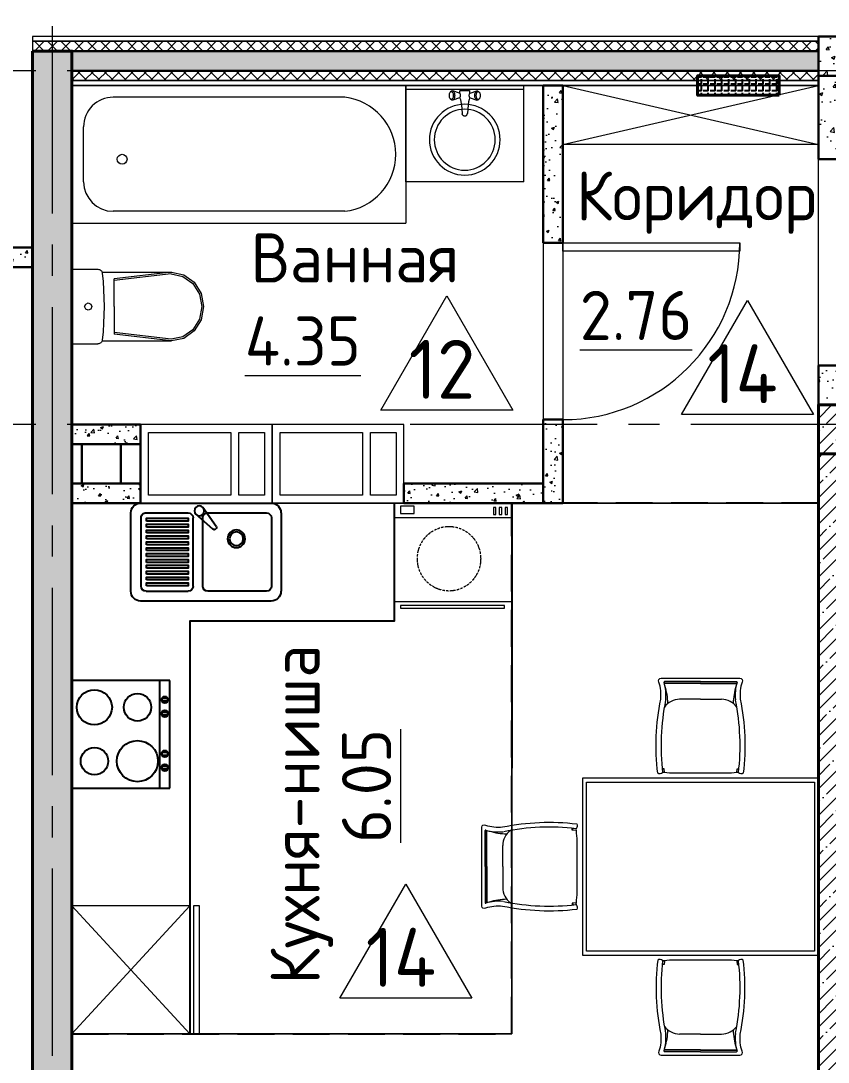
# Model space of a CAD drawing. Header units: millimetres. Extents: x -6427 to 93283, y -13 to 42012.
# Drawn here: x 17170 to 21280, y 24594 to 29893 of the extents above; entities that cross this region are included whole.
import ezdxf
from ezdxf.enums import TextEntityAlignment as Align

# ---------------------------------------------------------------- set-up
doc = ezdxf.new("R2010")
doc.units = ezdxf.units.MM
for name, pattern in [('( Hidden )', [0.375, 0.25, -0.125]), ('ACAD_ISO10W100', [18.5, 12, -3, 0.5, -3]), ('CENTER2', [28.575, 19.05, -3.175, 3.175, -3.175])]:
    doc.linetypes.add(name, pattern=pattern)
doc.layers.get('Defpoints').update_dxf_attribs({"color": 6, "lineweight": 60})
for name, color, linetype, lineweight in [('АР_Вентблок', 94, 'Continuous', 20), ('АР_Газаблок 100мм', 24, 'Continuous', 30), ('АР_Газоблок 200мм', 84, 'Continuous', 30), ('АР_ГКЛ', 5, 'Continuous', 20), ('АР_Дверь', 44, 'Continuous', 15), ('АР_Марка пола', 1, 'Continuous', 9), ('АР_Мебель', 253, 'Continuous', 0), ('АР_Монолит', 1, 'Continuous', 40), ('АР_Ось', 1, 'CENTER2', 5), ('АР_Отверстия', 1, 'Continuous', 30), ('АР_Помещение текст', 7, 'Continuous', 20), ('АР_Сантехника', 5, 'Continuous', 0), ('АР_Утеплитель', 30, 'Continuous', 9)]:
    doc.layers.add(name, color=color, linetype=linetype, lineweight=lineweight)
doc.layers.add('АР_Кухня', color=144, linetype='Continuous')
doc.layers.add('ЭЛ_Щитки', color=4, linetype='Continuous')
doc.layers.add('АР_Площади', color=2, linetype='Continuous', lineweight=15, plot=False)
doc.styles.add('GOST', font='')
doc.styles.add('GOST Common_I', font='', dxfattribs={"height": 250})
doc.styles.get("Standard").update_dxf_attribs({"font": 'arial.ttf'})
doc.styles.get('GOST').set_extended_font_data('GOST 2.304 type A')
doc.styles.get('GOST Common_I').set_extended_font_data('GOST Common')
pattern_1 = [(50, (-99827.42, -105714.69), (145.747735, -12.75127), [15.24, -167.64]), (355, (-99827.42, -105714.7), (-28.19474, 152.84548), [12.192, -134.11247]), (100.451445, (-99815.27, -105715.76), (117.553, 140.0942), [12.95201, -142.4722]), (46.1842, (-99827.42, -105674.05), (216.86323, -33.63386), [22.86, -251.46]), (96.63556, (-99809.34, -105676.86), (189.9233, 197.9409), [19.42802, -213.7085]), (351.18415, (-99827.42, -105674.05), (189.9233, 197.9409), [18.28797, -201.16779]), (21, (-99807.1, -105684.21), (121.29151, -81.81216), [15.24, -167.64]), (326, (-99807.1, -105684.21), (49.44162, 147.35037), [12.192, -134.112]), (71.451445, (-99796.99, -105691.03), (170.73314, 65.53822), [12.95201, -142.47195]), (37.5, (-99827.416, -105714.694), (2.470883, 67.644031), [0, -132.4864, 0, -136.144, 0, -134.62]), (7.5, (-99827.42, -105714.694), (53.45573, 80.14446), [0, -77.6224, 0, -129.4384, 0, -51.308]), (327.5, (-99872.73, -105714.694), (108.472476, -4.582995), [0, -50.8, 0, -158.496, 0, -210.312]), (317.5, (-99893.05, -105714.69), (118.503345, 20.341193), [0, -66.04, 0, -105.2576, 0, -149.352])]
pattern_2 = [(50, (-99827.42, -105714.7), (182.18467, -15.93909), [19.05, -209.55]), (355, (-99827.42, -105714.7), (-35.24342, 191.05685), [15.24, -167.64058]), (100.45144, (-99812.23, -105716.02), (146.94125, 175.11775), [16.19, -178.09024]), (46.1842, (-99827.42, -105663.9), (271.07904, -42.04233), [28.575, -314.325]), (96.63556, (-99804.83, -105667.4), (237.40413, 247.42612), [24.28502, -267.1356]), (351.18415, (-99827.42, -105663.9), (237.40413, 247.42612), [22.85997, -251.45973]), (21, (-99802.02, -105676.6), (151.61439, -102.2652), [19.05, -209.55]), (326, (-99802.02, -105676.6), (61.80203, 184.18797), [15.24, -167.64]), (71.45144, (-99789.38, -105685.12), (213.41642, 81.92277), [16.19, -178.08994]), (37.5, (-99827.416, -105714.694), (3.088603, 84.55504), [0, -165.608, 0, -170.18, 0, -168.275]), (7.5, (-99827.42, -105714.69), (66.819663, 100.180575), [0, -97.028, 0, -161.798, 0, -64.135]), (327.5, (-99884.06, -105714.694), (135.590595, -5.728744), [0, -63.5, 0, -198.12, 0, -262.89]), (317.5, (-99909.46, -105714.69), (148.12918, 25.42649), [0, -82.55, 0, -131.572, 0, -186.69])]
pattern_3 = [(45, (-99827.416, -105714.694), (-33.67596, 33.67596), []), (135, (-99827.416, -105714.694), (-33.67596, -33.67596), [])]
pattern_4 = [(45, (-99827.42, -105714.69), (-67.35192, 67.35192), []), (45, (-99760.06, -105714.69), (-67.35192, 67.35192), [119.0625, -23.8125, 0, -23.8125])]

# ---------------------------------------------------------------- blocks, each defined once
blk = doc.blocks.new('ventblok_400x670')
at = {"layer": 'АР_Вентблок', "lineweight": 20}
for points in [[(670, 0), (0, 0), (0, 400), (670, 400)], [(40, 40), (170, 40), (170, 360), (40, 360)], [(210, 360), (210, 40), (630, 40), (630, 360)]]:
    blk.add_lwpolyline(points, close=True, dxfattribs=at)
blk = doc.blocks.new('Wanna_1750')
at = {"layer": 'АР_Сантехника', "color": 5, "linetype": 'Continuous'}
for p, q in [((50, -350), (50, 350)), ((1750, 350), (50, 350)), ((1750, 350), (1750, -350)), ((361.2, 290), (1540, 290)), ((1690, 140), (1690, -140)), ((361.2, -290), (1540, -290)), ((1750, -350), (50, -350))]:
    blk.add_line(p, q, dxfattribs=at)
blk.add_circle((1494.1, 25), 25, dxfattribs=at)
for centre, radius, start, end in [((393.1, 0), 291.7, 96.2763, 263.7237), ((1540, 140), 150, 0, 90), ((1540, -140), 150, 270, 0)]:
    blk.add_arc(centre, radius, start, end, dxfattribs=at)
blk = doc.blocks.new('Uni_TAZ_4_top')
at = {"layer": 'АР_Сантехника', "linetype": 'Continuous'}
for p, q in [((-190, 0), (190, 0)), ((-190, 0), (-190, -132.4)), ((190, 0), (190, -132.4)), ((-174.9, -153.8), (-174.9, -506.8)), ((174.9, -153.6), (174.9, -506.8)), ((-174.9, -506.3), (-140.9, -215.7)), ((-166, -506.3), (-132, -215.7)), ((0, -215.7), (-140.9, -215.7)), ((0, -215.7), (140.9, -215.7)), ((166, -506.3), (132, -215.7)), ((174.9, -506.3), (140.9, -215.7))]:
    blk.add_line(p, q, dxfattribs=at)
blk.add_lwpolyline([(18.5, -83.6), (13.1, -70.4), (0, -64.9), (-13.1, -70.4), (-18.5, -83.6), (-13.1, -96.8), (0, -102.2), (13.1, -96.8)], close=True, dxfattribs=at)
for points in [[(-190, -132.4), (-189.6, -136.5), (-188.5, -140.4), (-186.8, -144.1), (-184.4, -147.3), (-181.4, -150.1), (-178, -152.3), (-174.3, -153.8), (-170.3, -154.6)], [(-170.3, -154.6), (-127.9, -158.6), (-85.3, -161.4), (-42.7, -163.1), (-0.1, -163.7), (42.5, -163.1), (85.1, -161.4), (127.7, -158.6), (170.1, -154.6)], [(170.1, -154.6), (174.1, -153.9), (177.9, -152.3), (181.3, -150.2), (184.3, -147.4), (186.7, -144.1), (188.5, -140.5), (189.6, -136.5), (190, -132.4)], [(-174.9, -506.8), (-161.6, -569.2), (-123.7, -622.2), (-66.9, -657.6), (0, -670), (66.9, -657.6), (123.7, -622.2), (161.6, -569.2), (174.9, -506.8)], [(-166, -506.3), (-153.4, -565.5), (-117.4, -615.7), (-63.5, -649.2), (0, -661), (63.5, -649.2), (117.4, -615.7), (153.4, -565.5), (166, -506.3)]]:
    blk.add_lwpolyline(points, dxfattribs=at)
blk = doc.blocks.new('UM_10')
at = {"layer": 'АР_Сантехника', "linetype": 'Continuous'}
for p, q in [((-300, 0), (300, 0)), ((-300, -490), (-300, 0)), ((300, -490), (300, 0)), ((-300, -20), (300, -20)), ((-78.3, -47.2), (-78.5, -50.7)), ((-78.3, -47.2), (-78.5, -50.7)), ((-78.5, -50.7), (-78.3, -54.2)), ((-78.5, -50.7), (-78.3, -54.2)), ((-77.9, -43.9), (-78.3, -47.2)), ((-77.9, -43.9), (-78.3, -47.2)), ((-77.2, -40.7), (-77.9, -43.9)), ((-77.2, -40.7), (-77.9, -43.9)), ((-76.2, -37.8), (-77.2, -40.7)), ((-76.2, -37.8), (-77.2, -40.7)), ((-74.9, -35.4), (-76.2, -37.8)), ((-74.9, -35.4), (-76.2, -37.8)), ((-73.5, -33.4), (-74.9, -35.4)), ((-73.5, -33.4), (-74.9, -35.4)), ((-71.9, -31.9), (-73.5, -33.4)), ((-71.9, -31.9), (-73.5, -33.4)), ((-67.4, -28.2), (-71.9, -31.9)), ((-67.4, -28.2), (-71.9, -31.9)), ((-70.2, -31), (-71.9, -31.9)), ((-70.2, -31), (-71.9, -31.9)), ((-68.5, -30.7), (-70.2, -31)), ((-68.5, -30.7), (-70.2, -31)), ((-66.8, -31), (-68.5, -30.7)), ((-66.8, -31), (-68.5, -30.7)), ((-65.4, -27.1), (-67.4, -28.2)), ((-65.4, -27.1), (-67.4, -28.2)), ((-65.1, -31.9), (-66.8, -31)), ((-65.1, -31.9), (-66.8, -31)), ((-63.3, -26.7), (-65.4, -27.1)), ((-63.3, -26.7), (-65.4, -27.1)), ((-63.5, -33.4), (-65.1, -31.9)), ((-63.5, -33.4), (-65.1, -31.9)), ((-62.1, -35.4), (-63.5, -33.4)), ((-62.1, -35.4), (-63.5, -33.4)), ((-61.2, -27.1), (-63.3, -26.7)), ((-61.2, -27.1), (-63.3, -26.7)), ((-60.8, -37.8), (-62.1, -35.4)), ((-60.8, -37.8), (-62.1, -35.4)), ((-59.2, -28.2), (-61.2, -27.1)), ((-27.6, -38.9), (-61.2, -27.1)), ((-59.2, -28.2), (-61.2, -27.1)), ((-27.6, -38.9), (-61.2, -27.1)), ((-59.8, -40.7), (-60.8, -37.8)), ((-59.8, -40.7), (-60.8, -37.8)), ((-59.1, -43.9), (-59.8, -40.7)), ((-59.1, -43.9), (-59.8, -40.7)), ((-57.3, -29.9), (-59.2, -28.2)), ((-57.3, -29.9), (-59.2, -28.2)), ((-58.6, -47.2), (-59.1, -43.9)), ((-58.6, -47.2), (-59.1, -43.9)), ((-58.5, -50.7), (-58.6, -47.2)), ((-58.5, -50.7), (-58.6, -47.2)), ((-58.6, -54.2), (-58.5, -50.7)), ((-58.6, -54.2), (-58.5, -50.7)), ((-55.6, -32.3), (-57.3, -29.9)), ((-55.6, -32.3), (-57.3, -29.9)), ((-54.1, -35.3), (-55.6, -32.3)), ((-54.1, -35.3), (-55.6, -32.3)), ((-52.9, -38.7), (-54.1, -35.3)), ((-52.9, -38.7), (-54.1, -35.3)), ((-52, -42.5), (-52.9, -38.7)), ((-52, -42.5), (-52.9, -38.7)), ((-51.5, -46.5), (-52, -42.5)), ((-51.5, -46.5), (-52, -42.5)), ((-51.3, -50.7), (-51.5, -46.5)), ((-51.3, -50.7), (-51.5, -46.5)), ((-51.5, -54.9), (-51.3, -50.7)), ((-51.5, -54.9), (-51.3, -50.7)), ((-26.6, -39.4), (-27.6, -38.9)), ((-26.6, -39.4), (-27.6, -38.9)), ((-25.7, -40.3), (-26.6, -39.4)), ((-25.7, -40.3), (-26.6, -39.4)), ((-24.8, -41.5), (-25.7, -40.3)), ((-24.8, -41.5), (-25.7, -40.3)), ((-23.3, -40.7), (-25.4, -40.7)), ((-23.3, -40.7), (-25.4, -40.7)), ((-24.8, -27.7), (-25, -28.2)), ((-24.8, -27.7), (-25, -28.2)), ((-25, -28.2), (-25, -28.7)), ((-25, -28.2), (-25, -28.7)), ((-25, -28.7), (-25, -40.7)), ((-25, -28.7), (-25, -40.7)), ((-24.6, -27.2), (-24.8, -27.7)), ((-24.6, -27.2), (-24.8, -27.7)), ((-24.1, -43), (-24.8, -41.5)), ((-24.1, -43), (-24.8, -41.5)), ((-24.3, -26.8), (-24.6, -27.2)), ((-24.3, -26.8), (-24.6, -27.2)), ((-23.9, -26.4), (-24.3, -26.8)), ((-23.9, -26.4), (-24.3, -26.8)), ((-23.5, -44.7), (-24.1, -43)), ((-23.5, -44.7), (-24.1, -43)), ((-23.5, -26.1), (-23.9, -26.4)), ((-23.5, -26.1), (-23.9, -26.4)), ((-23, -25.9), (-23.5, -26.1)), ((-23, -25.9), (-23.5, -26.1)), ((-23, -46.6), (-23.5, -44.7)), ((-23, -46.6), (-23.5, -44.7)), ((-22.5, -25.8), (-23, -25.9)), ((-22.5, -25.8), (-23, -25.9)), ((-22.8, -48.6), (-23, -46.6)), ((-22.8, -48.6), (-23, -46.6)), ((-23, -54.8), (-22.8, -52.8)), ((-23, -54.8), (-22.8, -52.8)), ((-22.7, -50.7), (-22.8, -48.6)), ((-22.7, -50.7), (-22.8, -48.6)), ((-22.8, -52.8), (-22.7, -50.7)), ((-22.8, -52.8), (-22.7, -50.7)), ((-22, -25.7), (-22.5, -25.8)), ((-22, -25.7), (-22.5, -25.8)), ((22, -25.7), (-22, -25.7)), ((22, -25.7), (-22, -25.7)), ((22.5, -25.8), (22, -25.7)), ((22.5, -25.8), (22, -25.7)), ((23, -25.9), (22.5, -25.8)), ((23, -25.9), (22.5, -25.8)), ((22.8, -48.6), (22.7, -50.7)), ((22.8, -48.6), (22.7, -50.7)), ((22.7, -50.7), (22.8, -52.8)), ((22.7, -50.7), (22.8, -52.8)), ((23, -46.6), (22.8, -48.6)), ((23, -46.6), (22.8, -48.6)), ((22.8, -52.8), (23, -54.8)), ((22.8, -52.8), (23, -54.8)), ((23.5, -26.1), (23, -25.9)), ((23.5, -26.1), (23, -25.9)), ((23.5, -44.7), (23, -46.6)), ((23.5, -44.7), (23, -46.6)), ((23.9, -26.4), (23.5, -26.1)), ((23.9, -26.4), (23.5, -26.1)), ((25.4, -40.7), (23.5, -40.7)), ((25.4, -40.7), (23.5, -40.7)), ((24.1, -43), (23.5, -44.7)), ((24.1, -43), (23.5, -44.7)), ((24.3, -26.8), (23.9, -26.4)), ((24.3, -26.8), (23.9, -26.4)), ((24.8, -41.5), (24.1, -43)), ((24.8, -41.5), (24.1, -43)), ((24.6, -27.2), (24.3, -26.8)), ((24.6, -27.2), (24.3, -26.8)), ((24.8, -27.7), (24.6, -27.2)), ((24.8, -27.7), (24.6, -27.2)), ((25, -28.2), (24.8, -27.7)), ((25, -28.2), (24.8, -27.7)), ((25.7, -40.3), (24.8, -41.5)), ((25.7, -40.3), (24.8, -41.5)), ((25, -28.7), (25, -28.2)), ((25, -28.7), (25, -28.2)), ((25, -40.7), (25, -28.7)), ((25, -40.7), (25, -28.7)), ((26.6, -39.4), (25.7, -40.3)), ((26.6, -39.4), (25.7, -40.3)), ((27.6, -38.9), (26.6, -39.4)), ((27.6, -38.9), (26.6, -39.4)), ((27.6, -38.9), (61.2, -27.1)), ((27.6, -38.9), (61.2, -27.1)), ((51.5, -46.5), (51.3, -50.7)), ((51.5, -46.5), (51.3, -50.7)), ((51.3, -50.7), (51.5, -54.9)), ((51.3, -50.7), (51.5, -54.9)), ((52, -42.5), (51.5, -46.5)), ((52, -42.5), (51.5, -46.5)), ((52.9, -38.7), (52, -42.5)), ((52.9, -38.7), (52, -42.5)), ((54.1, -35.3), (52.9, -38.7)), ((54.1, -35.3), (52.9, -38.7)), ((55.6, -32.3), (54.1, -35.3)), ((55.6, -32.3), (54.1, -35.3)), ((57.3, -29.9), (55.6, -32.3)), ((57.3, -29.9), (55.6, -32.3)), ((59.2, -28.2), (57.3, -29.9)), ((59.2, -28.2), (57.3, -29.9)), ((58.6, -47.2), (58.5, -50.7)), ((58.6, -47.2), (58.5, -50.7)), ((58.5, -50.7), (58.6, -54.2)), ((58.5, -50.7), (58.6, -54.2)), ((59.1, -43.9), (58.6, -47.2)), ((59.1, -43.9), (58.6, -47.2)), ((59.8, -40.7), (59.1, -43.9)), ((59.8, -40.7), (59.1, -43.9)), ((61.2, -27.1), (59.2, -28.2)), ((61.2, -27.1), (59.2, -28.2)), ((60.8, -37.8), (59.8, -40.7)), ((60.8, -37.8), (59.8, -40.7)), ((62.1, -35.4), (60.8, -37.8)), ((62.1, -35.4), (60.8, -37.8)), ((63.3, -26.7), (61.2, -27.1)), ((63.3, -26.7), (61.2, -27.1)), ((63.5, -33.4), (62.1, -35.4)), ((63.5, -33.4), (62.1, -35.4)), ((65.4, -27.1), (63.3, -26.7)), ((65.4, -27.1), (63.3, -26.7)), ((65.1, -31.9), (63.5, -33.4)), ((65.1, -31.9), (63.5, -33.4)), ((66.8, -31), (65.1, -31.9)), ((66.8, -31), (65.1, -31.9)), ((67.4, -28.2), (65.4, -27.1)), ((67.4, -28.2), (65.4, -27.1)), ((68.5, -30.7), (66.8, -31)), ((68.5, -30.7), (66.8, -31)), ((67.4, -28.2), (71.9, -31.9)), ((67.4, -28.2), (71.9, -31.9)), ((70.2, -31), (68.5, -30.7)), ((70.2, -31), (68.5, -30.7)), ((71.9, -31.9), (70.2, -31)), ((71.9, -31.9), (70.2, -31)), ((73.5, -33.4), (71.9, -31.9)), ((73.5, -33.4), (71.9, -31.9)), ((74.9, -35.4), (73.5, -33.4)), ((74.9, -35.4), (73.5, -33.4)), ((76.2, -37.8), (74.9, -35.4)), ((76.2, -37.8), (74.9, -35.4)), ((77.2, -40.7), (76.2, -37.8)), ((77.2, -40.7), (76.2, -37.8)), ((77.9, -43.9), (77.2, -40.7)), ((77.9, -43.9), (77.2, -40.7)), ((78.3, -47.2), (77.9, -43.9)), ((78.3, -47.2), (77.9, -43.9)), ((78.5, -50.7), (78.3, -47.2)), ((78.5, -50.7), (78.3, -47.2)), ((78.3, -54.2), (78.5, -50.7)), ((78.3, -54.2), (78.5, -50.7)), ((-78.3, -54.2), (-77.9, -57.5)), ((-78.3, -54.2), (-77.9, -57.5)), ((-77.9, -57.5), (-77.2, -60.7)), ((-77.9, -57.5), (-77.2, -60.7)), ((-77.2, -60.7), (-76.2, -63.6)), ((-77.2, -60.7), (-76.2, -63.6)), ((-76.2, -63.6), (-74.9, -66)), ((-76.2, -63.6), (-74.9, -66)), ((-74.9, -66), (-73.5, -68)), ((-74.9, -66), (-73.5, -68)), ((-73.5, -68), (-71.9, -69.5)), ((-73.5, -68), (-71.9, -69.5)), ((-71.9, -69.5), (-70.2, -70.4)), ((-67.4, -73.3), (-71.9, -69.5)), ((-71.9, -69.5), (-70.2, -70.4)), ((-67.4, -73.3), (-71.9, -69.5)), ((-70.2, -70.4), (-68.5, -70.7)), ((-70.2, -70.4), (-68.5, -70.7)), ((-68.5, -70.7), (-66.8, -70.4)), ((-68.5, -70.7), (-66.8, -70.4)), ((-67.4, -73.3), (-65.4, -74.3)), ((-67.4, -73.3), (-65.4, -74.3)), ((-66.8, -70.4), (-65.1, -69.5)), ((-66.8, -70.4), (-65.1, -69.5)), ((-65.4, -74.3), (-63.3, -74.7)), ((-65.4, -74.3), (-63.3, -74.7)), ((-65.1, -69.5), (-63.5, -68)), ((-65.1, -69.5), (-63.5, -68)), ((-63.5, -68), (-62.1, -66)), ((-63.5, -68), (-62.1, -66)), ((-63.3, -74.7), (-61.2, -74.3)), ((-63.3, -74.7), (-61.2, -74.3)), ((-62.1, -66), (-60.8, -63.6)), ((-62.1, -66), (-60.8, -63.6)), ((-27.6, -62.5), (-61.2, -74.3)), ((-27.6, -62.5), (-61.2, -74.3)), ((-61.2, -74.3), (-59.2, -73.3)), ((-61.2, -74.3), (-59.2, -73.3)), ((-60.8, -63.6), (-59.8, -60.7)), ((-60.8, -63.6), (-59.8, -60.7)), ((-59.8, -60.7), (-59.1, -57.5)), ((-59.8, -60.7), (-59.1, -57.5)), ((-59.2, -73.3), (-57.3, -71.5)), ((-59.2, -73.3), (-57.3, -71.5)), ((-59.1, -57.5), (-58.6, -54.2)), ((-59.1, -57.5), (-58.6, -54.2)), ((-57.3, -71.5), (-55.6, -69.1)), ((-57.3, -71.5), (-55.6, -69.1)), ((-55.6, -69.1), (-54.1, -66.1)), ((-55.6, -69.1), (-54.1, -66.1)), ((-54.1, -66.1), (-52.9, -62.7)), ((-54.1, -66.1), (-52.9, -62.7)), ((-52.9, -62.7), (-52, -58.9)), ((-52.9, -62.7), (-52, -58.9)), ((-52, -58.9), (-51.5, -54.9)), ((-52, -58.9), (-51.5, -54.9)), ((-27.6, -62.5), (-26.6, -62)), ((-27.6, -62.5), (-26.6, -62)), ((-26.6, -62), (-25.7, -61.1)), ((-26.6, -62), (-25.7, -61.1)), ((-25.7, -61.1), (-24.8, -59.9)), ((-25.7, -61.1), (-24.8, -59.9)), ((-22.9, -60.7), (-25.4, -60.7)), ((-22.9, -60.7), (-25.4, -60.7)), ((-25, -60.7), (-25, -62.7)), ((-25, -60.7), (-25, -62.7)), ((-25, -62.7), (-25, -63.2)), ((-25, -62.7), (-25, -63.2)), ((-25, -63.2), (-24.8, -63.7)), ((-25, -63.2), (-24.8, -63.7)), ((-24.8, -59.9), (-24.1, -58.4)), ((-24.8, -59.9), (-24.1, -58.4)), ((-24.8, -63.7), (-21.9, -70.6)), ((-24.8, -63.7), (-21.9, -70.6)), ((-24.1, -58.4), (-23.5, -56.7)), ((-24.1, -58.4), (-23.5, -56.7)), ((-23.5, -56.7), (-23, -54.8)), ((-23.5, -56.7), (-23, -54.8)), ((-22, -70.3), (-19.3, -82.3)), ((-22, -70.3), (-19.3, -82.3)), ((-19.3, -82.3), (-17, -98.6)), ((-19.3, -82.3), (-17, -98.6)), ((-17, -98.5), (-15, -119.6)), ((-17, -98.5), (-15, -119.6)), ((17, -98.5), (15, -119.6)), ((17, -98.5), (15, -119.6)), ((19.3, -82.3), (17, -98.6)), ((19.3, -82.3), (17, -98.6)), ((22, -70.3), (19.3, -82.3)), ((22, -70.3), (19.3, -82.3)), ((24.8, -63.7), (21.9, -70.6)), ((24.8, -63.7), (21.9, -70.6)), ((23, -54.8), (23.5, -56.7)), ((23, -54.8), (23.5, -56.7)), ((25.4, -60.7), (23.2, -60.7)), ((25.4, -60.7), (23.2, -60.7)), ((23.5, -56.7), (24.1, -58.4)), ((23.5, -56.7), (24.1, -58.4)), ((24.1, -58.4), (24.8, -59.9)), ((24.1, -58.4), (24.8, -59.9)), ((24.8, -59.9), (25.7, -61.1)), ((24.8, -59.9), (25.7, -61.1)), ((24.8, -63.7), (25, -63.2)), ((24.8, -63.7), (25, -63.2)), ((25, -62.7), (25, -60.7)), ((25, -62.7), (25, -60.7)), ((25, -63.2), (25, -62.7)), ((25, -63.2), (25, -62.7)), ((25.7, -61.1), (26.6, -62)), ((25.7, -61.1), (26.6, -62)), ((26.6, -62), (27.6, -62.5)), ((26.6, -62), (27.6, -62.5)), ((27.6, -62.5), (61.2, -74.3)), ((27.6, -62.5), (61.2, -74.3)), ((51.5, -54.9), (52, -58.9)), ((51.5, -54.9), (52, -58.9)), ((52, -58.9), (52.9, -62.7)), ((52, -58.9), (52.9, -62.7)), ((52.9, -62.7), (54.1, -66.1)), ((52.9, -62.7), (54.1, -66.1)), ((54.1, -66.1), (55.6, -69.1)), ((54.1, -66.1), (55.6, -69.1)), ((55.6, -69.1), (57.3, -71.5)), ((55.6, -69.1), (57.3, -71.5)), ((57.3, -71.5), (59.2, -73.3)), ((57.3, -71.5), (59.2, -73.3)), ((58.6, -54.2), (59.1, -57.5)), ((58.6, -54.2), (59.1, -57.5)), ((59.1, -57.5), (59.8, -60.7)), ((59.1, -57.5), (59.8, -60.7)), ((59.2, -73.3), (61.2, -74.3)), ((59.2, -73.3), (61.2, -74.3)), ((59.8, -60.7), (60.8, -63.6)), ((59.8, -60.7), (60.8, -63.6)), ((60.8, -63.6), (62.1, -66)), ((60.8, -63.6), (62.1, -66)), ((61.2, -74.3), (63.3, -74.7)), ((61.2, -74.3), (63.3, -74.7)), ((62.1, -66), (63.5, -68)), ((62.1, -66), (63.5, -68)), ((63.3, -74.7), (65.4, -74.3)), ((63.3, -74.7), (65.4, -74.3)), ((63.5, -68), (65.1, -69.5)), ((63.5, -68), (65.1, -69.5)), ((65.1, -69.5), (66.8, -70.4)), ((65.1, -69.5), (66.8, -70.4)), ((65.4, -74.3), (67.4, -73.3)), ((65.4, -74.3), (67.4, -73.3)), ((66.8, -70.4), (68.5, -70.7)), ((66.8, -70.4), (68.5, -70.7)), ((67.4, -73.3), (71.9, -69.5)), ((67.4, -73.3), (71.9, -69.5)), ((68.5, -70.7), (70.2, -70.4)), ((68.5, -70.7), (70.2, -70.4)), ((70.2, -70.4), (71.9, -69.5)), ((70.2, -70.4), (71.9, -69.5)), ((71.9, -69.5), (73.5, -68)), ((71.9, -69.5), (73.5, -68)), ((73.5, -68), (74.9, -66)), ((73.5, -68), (74.9, -66)), ((74.9, -66), (76.2, -63.6)), ((74.9, -66), (76.2, -63.6)), ((76.2, -63.6), (77.2, -60.7)), ((76.2, -63.6), (77.2, -60.7)), ((77.2, -60.7), (77.9, -57.5)), ((77.2, -60.7), (77.9, -57.5)), ((77.9, -57.5), (78.3, -54.2)), ((77.9, -57.5), (78.3, -54.2)), ((-15, -119.6), (-13.2, -142.8)), ((-15, -119.6), (-13.2, -142.8)), ((-13, -144.9), (-13.2, -142.8)), ((-13, -144.9), (-13.2, -142.8)), ((-13, -145), (-13, -144.9)), ((-13, -145), (-13, -144.9)), ((-12.4, -147), (-13, -145)), ((-12.4, -147), (-13, -145)), ((-11.4, -148.8), (-12.4, -147)), ((-11.4, -148.8), (-12.4, -147)), ((-10, -150.6), (-11.4, -148.8)), ((-10, -150.6), (-11.4, -148.8)), ((-8.4, -152), (-10, -150.6)), ((-8.4, -152), (-10, -150.6)), ((-6.5, -153.2), (-8.4, -152)), ((-6.5, -153.2), (-8.4, -152)), ((-4.4, -154), (-6.5, -153.2)), ((-4.4, -154), (-6.5, -153.2)), ((-5, -154), (-6.1, -153.3)), ((-3.4, -154.7), (-5, -154)), ((-2.3, -154.6), (-4.4, -154)), ((-2.3, -154.6), (-4.4, -154)), ((-1.7, -155.1), (-3.4, -154.7)), ((0, -154.7), (-2.3, -154.6)), ((0, -154.7), (-2.3, -154.6)), ((0, -155.2), (-1.7, -155.1)), ((2.3, -154.6), (0, -154.7)), ((2.3, -154.6), (0, -154.7)), ((1.7, -155.1), (0, -155.2)), ((3.4, -154.7), (1.7, -155.1)), ((4.4, -154), (2.3, -154.6)), ((4.4, -154), (2.3, -154.6)), ((5, -154), (3.4, -154.7)), ((6.5, -153.2), (4.4, -154)), ((6.5, -153.2), (4.4, -154)), ((6.1, -153.3), (5, -154)), ((8.4, -152), (6.5, -153.2)), ((8.4, -152), (6.5, -153.2)), ((10, -150.6), (8.4, -152)), ((10, -150.6), (8.4, -152)), ((11.4, -148.8), (10, -150.6)), ((11.4, -148.8), (10, -150.6)), ((12.4, -147), (11.4, -148.8)), ((12.4, -147), (11.4, -148.8)), ((13, -145), (12.4, -147)), ((13, -145), (12.4, -147)), ((13.2, -142.8), (13, -144.9)), ((13.2, -142.8), (13, -144.9)), ((13, -145), (13, -144.9)), ((13, -145), (13, -144.9)), ((15, -119.6), (13.2, -142.8)), ((15, -119.6), (13.2, -142.8)), ((-300, -490), (300, -490))]:
    blk.add_line(p, q, dxfattribs=at)
for radius in [180, 155]:
    blk.add_circle((0, -275.7), radius, dxfattribs=at)
blk = doc.blocks.new('A$Ca51e74f9')
at = {"layer": 'АР_Сантехника', "linetype": 'Continuous'}
for p, q in [((-500.1, 0), (-500.1, 600)), ((-500.1, 600), (0, 600)), ((-75, 600), (-75, 0)), ((0, 600), (0, 0)), ((-535, 33.6), (-535, 562.2)), ((-535, 562.2), (-521, 562.2)), ((-521, 562.2), (-521, 33.6)), ((-58.3, 577.8), (-21.5, 577.8)), ((-58.3, 565.6), (-58.3, 577.8)), ((-21.5, 565.6), (-58.3, 565.6)), ((-58.3, 548.1), (-21.5, 548.1)), ((-58.3, 535.8), (-58.3, 548.1)), ((-21.5, 535.8), (-58.3, 535.8)), ((-21.5, 577.8), (-21.5, 565.6)), ((-21.5, 548.1), (-21.5, 535.8)), ((-58.3, 518.3), (-21.5, 518.3)), ((-58.3, 506.1), (-58.3, 518.3)), ((-21.5, 506.1), (-58.3, 506.1)), ((-21.5, 518.3), (-21.5, 506.1)), ((-53, 33.3), (-53, 103.3)), ((-53, 103.3), (-16.3, 103.3)), ((-16.3, 103.3), (-16.3, 33.3)), ((-521, 33.6), (-535, 33.6)), ((0, 0), (-500.1, 0)), ((-16.3, 33.3), (-53, 33.3))]:
    blk.add_line(p, q, dxfattribs=at)
at = {"layer": 'АР_Сантехника', "linetype": 'ACAD_ISO10W100'}
blk.add_circle((-282.9, 280), 162.7, dxfattribs=at)
blk = doc.blocks.new('RM_AREA')
at = {"linetype": 'ByBlock', "lineweight": -2}
for tag, p in [('ROOM_NAME', (0, 5)), ('AREA', (0, 0))]:
    blk.add_attdef(tag, text='', height=3, dxfattribs=at).set_placement(p, align=Align.CENTER)
blk = doc.blocks.new('*U13')
blk.add_lwpolyline([(0, 0), (0, -900), (-43.75, -900), (-43.75, 0)], close=True)
blk.add_arc((0, 0), 900, 180, 270)
at = {"layer": 'Defpoints', "color": 0, "lineweight": 15}
for p, q in [((-900, 0), (-900, 100)), ((0, 0), (0, 100))]:
    blk.add_line(p, q, dxfattribs=at)
blk = doc.blocks.new('A$Caf90f022')
at = {"layer": 'АР_Кухня'}
for p, q in [((550.2, 782.3), (151.6, 782.3)), ((101.8, 732.4), (101.8, 67.6)), ((151.6, 708.5), (151.6, 409.6)), ((525.3, 733.4), (176.5, 733.4)), ((550.2, 409.6), (550.2, 708.5)), ((600, 67.6), (600, 732.4)), ((467, 448.5), (468.5, 450.2)), ((467, 435.3), (544.2, 347.9)), ((481.7, 451.7), (577.4, 385.1)), ((176.5, 384.7), (525.3, 384.7)), ((176.5, 334.8), (525.3, 334.8)), ((152.1, 95.2), (151.6, 309.9)), ((550.7, 95.2), (550.2, 309.9)), ((177, 70.2), (525.7, 70.2)), ((151.6, 17.7), (550.2, 17.7))]:
    blk.add_line(p, q, dxfattribs=at)
for points in [[(179, 97), (193.9, 97), (193.9, 308.9), (179, 308.9)], [(208.9, 97), (223.8, 97), (223.8, 308.9), (208.9, 308.9)], [(238.8, 97), (253.7, 97), (253.7, 308.9), (238.8, 308.9)], [(268.7, 97), (283.6, 97), (283.6, 308.9), (268.7, 308.9)], [(298.6, 97), (313.5, 97), (313.5, 308.9), (298.6, 308.9)], [(328.5, 97), (343.4, 97), (343.4, 308.9), (328.5, 308.9)], [(358.4, 97), (373.3, 97), (373.3, 308.9), (358.4, 308.9)], [(388.3, 97), (403.2, 97), (403.2, 308.9), (388.3, 308.9)], [(418.1, 97), (433.1, 97), (433.1, 308.9), (418.1, 308.9)], [(448, 97), (463, 97), (463, 308.9), (448, 308.9)], [(477.9, 97), (492.9, 97), (492.9, 308.9), (477.9, 308.9)], [(507.8, 97), (522.8, 97), (522.8, 308.9), (507.8, 308.9)]]:
    blk.add_lwpolyline(points, close=True, dxfattribs=at)
for centre, radius in [((418.6, 555.1), 44.8), ((418.6, 555.1), 34.9), ((560.8, 366.5), 24.9)]:
    blk.add_circle(centre, radius, dxfattribs=at)
for centre, radius, start, end in [((151.6, 732.4), 49.8, 90, 180), ((550.2, 732.4), 49.8, 0, 90), ((176.5, 708.5), 24.9, 90, 180), ((525.3, 708.5), 24.9, 0, 90), ((474.5, 441.9), 9.96, 138.3088, 221.4661), ((476, 443.6), 9.96, 55.1516, 138.3088), ((176.5, 409.6), 24.9, 180, 270), ((525.3, 409.6), 24.9, 270, 0), ((176.5, 309.9), 24.9, 90, 180), ((525.3, 309.9), 24.9, 0, 90), ((151.6, 67.6), 49.8, 180, 270), ((177, 95.2), 24.9, 180, 270), ((525.7, 95.2), 24.9, 270, 0), ((550.2, 67.6), 49.8, 270, 0)]:
    blk.add_arc(centre, radius, start, end, dxfattribs=at)
blk = doc.blocks.new('A$Cf91155f2')
at = {"layer": 'АР_Кухня'}
for p, q in [((-198.2, 574), (-198.2, 26)), ((300, 574), (-198.2, 574)), ((-148.4, 574), (-148.4, 26)), ((300, 26), (300, 574)), ((-198.2, 26), (300, 26))]:
    blk.add_line(p, q, dxfattribs=at)
for points in [[(-188.3, 476.6), (-188.3, 464.2), (-158.4, 464.2), (-158.4, 476.6)], [(-188.3, 405.9), (-188.3, 393.4), (-158.4, 393.4), (-158.4, 405.9)], [(-188.3, 201.6), (-188.3, 189.1), (-158.4, 189.1), (-158.4, 201.6)], [(-188.3, 130.9), (-188.3, 118.4), (-158.4, 118.4), (-158.4, 130.9)]]:
    blk.add_lwpolyline(points, close=True, dxfattribs=at)
for centre, radius in [((-33.8, 437), 104.6), ((-173.3, 470.4), 17.4), ((185.4, 437), 69.8), ((-173.3, 399.6), 17.4), ((-173.3, 195.4), 17.4), ((-33.8, 163), 69.8), ((185.4, 163), 89.7), ((-173.3, 124.6), 17.4)]:
    blk.add_circle(centre, radius, dxfattribs=at)
blk = doc.blocks.new('A$C91291a36')
at = {"layer": 'АР_Кухня', "lineweight": 9}
for p, q in [((0, 600), (-650, 0)), ((0, 0), (-650, 600))]:
    blk.add_line(p, q, dxfattribs=at)
for points in [[(0, 650), (0, 620), (-650, 620), (-650, 650)], [(0, 600), (0, 0), (-650, 0), (-650, 600)]]:
    blk.add_lwpolyline(points, close=True, dxfattribs=at)
blk = doc.blocks.new('A$C18cc7e04')
at = {"layer": 'АР_Отверстия', "color": 5}
blk.add_lwpolyline([(3850, -9270.1), (3550, -9270.1), (3550, -9470.1), (3850, -9470.1)], close=True, dxfattribs=at)
at = {"layer": 'АР_Отверстия'}
blk.add_lwpolyline([(3550, -9270.1), (3750, -9270.1), (3750, -9470.1), (3550, -9470.1)], close=True, dxfattribs=at)
blk = doc.blocks.new('обеденный стол на 2х')
at = {"layer": 'АР_Мебель'}
for p, q in [((179733.3, 197403), (179549.5, 197403)), ((179733.3, 197394.8), (179549.9, 197394.8)), ((179733.3, 197394), (179549.9, 197394)), ((179733.3, 197403), (179917, 197403)), ((179733.3, 197394.8), (179916.7, 197394.8)), ((179733.3, 197394), (179916.7, 197394)), ((179733.3, 197312.9), (179626.5, 197312.9)), ((179733.3, 197312.9), (179840.1, 197312.9)), ((179547.7, 196959.3), (179538.1, 196959.3)), ((179547.7, 196959.3), (179538.5, 196954.9)), ((179549.4, 196939.9), (179547.7, 196959.3)), ((179917.1, 196939.9), (179918.9, 196959.3)), ((179918.9, 196959.3), (179928, 196954.9)), ((179918.9, 196959.3), (179928.5, 196959.3)), ((178636.3, 196461.6), (178636.3, 196645.3)), ((178644.4, 196461.6), (178644.4, 196645)), ((178645.3, 196461.6), (178645.3, 196645)), ((179080, 196647.2), (179080, 196656.8)), ((179080, 196647.2), (179084.3, 196656.3)), ((179099.4, 196645.4), (179080, 196647.2)), ((178726.3, 196461.6), (178726.3, 196568.4)), ((178636.3, 196461.6), (178636.3, 196277.8)), ((178644.4, 196461.6), (178644.4, 196278.2)), ((178645.3, 196461.6), (178645.3, 196278.2)), ((178726.3, 196461.6), (178726.3, 196354.8)), ((179099.4, 196277.7), (179080, 196276)), ((179080, 196276), (179080, 196266.4)), ((179080, 196276), (179084.3, 196266.8)), ((179547.7, 195963.3), (179538.1, 195963.3)), ((179547.7, 195963.3), (179538.5, 195967.6)), ((179549.4, 195982.7), (179547.7, 195963.3)), ((179917.1, 195982.7), (179918.9, 195963.3)), ((179918.9, 195963.3), (179928, 195967.6)), ((179918.9, 195963.3), (179928.5, 195963.3)), ((179733.3, 195609.6), (179626.5, 195609.6)), ((179733.3, 195609.6), (179840.1, 195609.6)), ((179733.3, 195519.5), (179549.5, 195519.5)), ((179733.3, 195528.6), (179549.9, 195528.6)), ((179733.3, 195527.7), (179549.9, 195527.7)), ((179733.3, 195528.6), (179916.7, 195528.6)), ((179733.3, 195527.7), (179916.7, 195527.7)), ((179733.3, 195519.5), (179917, 195519.5))]:
    blk.add_line(p, q, dxfattribs=at)
for points in [[(179944.7, 197400.9, 0.102523), (179935.1, 197313.5, -0.080461), (179950.7, 196936.3, -0.3023), (179926.2, 196939.2, 0.197932), (179917.1, 196939.9, -0.028193), (179863, 196936.3), (179733, 196936.3), (179602.9, 196936.3, -0.028193), (179548.9, 196939.9, 0.197932), (179539.7, 196939.2, -0.3023), (179515.3, 196936.3, -0.080461), (179530.9, 197313.5, 0.102523), (179521.3, 197400.9, -0.587111), (179532.1, 197420.1), (179933.9, 197420.1, -0.587111)], [(178638.4, 196673, 0.102523), (178725.7, 196663.4, -0.080461), (179103, 196679, -0.3023), (179100, 196654.5, 0.197932), (179099.4, 196645.4, -0.028193), (179103, 196591.3), (179103, 196461.3), (179103, 196331.2, -0.028193), (179099.4, 196277.2, 0.197932), (179100, 196268, -0.3023), (179103, 196243.6, -0.080461), (178725.7, 196259.2, 0.102523), (178638.4, 196249.6, -0.587111), (178619.2, 196260.4), (178619.2, 196662.2, -0.587111)], [(179944.7, 195521.7, -0.102523), (179935.1, 195609, 0.080461), (179950.7, 195986.3, 0.3023), (179926.2, 195983.3, -0.197932), (179917.1, 195982.7, 0.028193), (179863, 195986.3), (179733, 195986.3), (179602.9, 195986.3, 0.028193), (179548.9, 195982.7, -0.197932), (179539.7, 195983.3, 0.3023), (179515.3, 195986.3, 0.080461), (179530.9, 195609, -0.102523), (179521.3, 195521.7, 0.587111), (179532.1, 195502.5), (179933.9, 195502.5, 0.587111)]]:
    blk.add_lwpolyline(points, format="xyb", close=True, dxfattribs=at)
for points in [[(179133, 196011.3), (180333, 196011.3), (180333, 196911.3), (179133, 196911.3)], [(179153, 196031.3), (179153, 196891.3), (180313, 196891.3), (180313, 196031.3)]]:
    blk.add_lwpolyline(points, close=True, dxfattribs=at)
for centre, radius, start, end in [((179550, 197400.6), 2.42, 100.345, 201.3742), ((179316.1, 197333.5), 240.9, 354.5513, 15.9626), ((179549.9, 197394.1), 0.725, 87.3762, 197.5208), ((179549.7, 197393.6), 0.433, 71.7715, 189.2202), ((180150.4, 197333.5), 240.9, 164.0374, 185.4487), ((179916.7, 197394.1), 0.725, 342.4792, 92.6238), ((179916.8, 197393.6), 0.433, 350.7798, 108.2285), ((179916.6, 197400.6), 2.42, 338.6258, 79.655), ((179249.7, 197285.6), 317.3, 1.1591, 17.5641), ((180216.9, 197285.6), 317.3, 162.4359, 178.8409), ((180686.5, 197076.6), 1154.4, 168.4357, 186.8363), ((179627.4, 197215.1), 97.8, 90.5164, 143.1927), ((179839.2, 197215.1), 97.8, 36.8073, 89.4836), ((178780.1, 197076.6), 1154.4, 353.1637, 11.5643), ((179545.7, 196928.4), 12, 71.7536, 116.5375), ((179920.9, 196928.4), 12, 63.4625, 108.2464), ((178638.6, 196644.9), 2.42, 68.6258, 169.655), ((178705.8, 196878.7), 240.9, 254.0374, 275.4487), ((178645.2, 196645), 0.725, 72.4792, 182.6238), ((178645.7, 196645.1), 0.433, 80.7798, 198.2285), ((178824.1, 196567.5), 97.8, 126.8073, 179.4836), ((178962.6, 195508.4), 1154.4, 83.1637, 101.5643), ((179110.8, 196649.2), 12, 153.4625, 198.2464), ((178753.6, 196945.2), 317.3, 252.4359, 268.8409), ((178824.1, 196355.7), 97.8, 180.5164, 233.1927), ((178638.6, 196278.3), 2.42, 190.345, 291.3742), ((178705.8, 196044.4), 240.9, 84.5513, 105.9626), ((178645.2, 196278.2), 0.725, 177.3762, 287.5208), ((178645.7, 196278), 0.433, 161.7715, 279.2202), ((178753.6, 195978), 317.3, 91.1591, 107.5641), ((178962.6, 197414.8), 1154.4, 258.4357, 276.8363), ((179110.8, 196274), 12, 161.7536, 206.5375), ((180686.5, 195845.9), 1154.4, 173.1637, 191.5643), ((179545.7, 195994.1), 12, 243.4625, 288.2464), ((178780.1, 195845.9), 1154.4, 348.4357, 6.8363), ((179920.9, 195994.1), 12, 251.7536, 296.5375), ((179627.4, 195707.4), 97.8, 216.8073, 269.4836), ((179839.2, 195707.4), 97.8, 270.5164, 323.1927), ((179316.1, 195589.1), 240.9, 344.0374, 5.4487), ((179249.7, 195636.9), 317.3, 342.4359, 358.8409), ((180216.9, 195636.9), 317.3, 181.1591, 197.5641), ((180150.4, 195589.1), 240.9, 174.5513, 195.9626), ((179550, 195521.9), 2.42, 158.6258, 259.655), ((179549.9, 195528.5), 0.725, 162.4792, 272.6238), ((179549.7, 195529), 0.433, 170.7798, 288.2285), ((179916.7, 195528.5), 0.725, 267.3762, 17.5208), ((179916.8, 195529), 0.433, 251.7715, 9.2202), ((179916.6, 195521.9), 2.42, 280.345, 21.3742)]:
    blk.add_arc(centre, radius, start, end, dxfattribs=at)
blk = doc.blocks.new('A$C3d773c7d')
at = {"layer": 'ЭЛ_Щитки'}
h = blk.add_hatch(dxfattribs=at)
h.set_pattern_fill('ANGLE', color=256, scale=5)
h.set_pattern_definition([(0, (155981.438, -14120.167), (0, 34.925), [25.4, -9.525]), (90, (155981.438, -14120.167), (-34.925, 2e-15), [25.4, -9.525])])
h.paths.add_polyline_path([(-207.5, 0), (207.5, 0), (207.5, 100), (-207.5, 100)])
at = {"layer": 'ЭЛ_Щитки', "lineweight": 40}
blk.add_lwpolyline([(-207.5, 0), (207.5, 0), (207.5, 100), (-207.5, 100)], close=True, dxfattribs=at)
blk = doc.blocks.new('A$C957404d2')
at = {"layer": 'ЭЛ_Щитки', "xscale": -1}
blk.add_blockref('A$C3d773c7d', (6892.4, -7495.1), dxfattribs=at)

msp = doc.modelspace()

# ---------------------------------------------------------------- hatches: boundary and pattern name
at = {"layer": 'АР_Газаблок 100мм', "lineweight": 0}
h = msp.add_hatch(dxfattribs=at)
h.set_pattern_fill('AR-CONC', color=256, scale=0.8, style=0)
h.set_pattern_definition(pattern_1)
h.paths.add_polyline_path([(21229.7, 29638.7), (21229.7, 29738.7), (17429.7, 29738.7), (17429.7, 29638.7)])
at = {"layer": 'АР_Газаблок 100мм', "lineweight": 9, "transparency": 33554687}
h = msp.add_hatch(dxfattribs=at)
h.set_pattern_fill('AR-CONC', color=256, scale=0.8)
h.set_pattern_definition(pattern_1)
h.paths.add_polyline_path([(19829.7, 28763.7), (19929.7, 28763.7), (19929.7, 29563.7), (19829.7, 29563.7)])
h = msp.add_hatch(dxfattribs=at)
h.set_pattern_fill('AR-CONC', color=256, scale=0.8)
h.set_pattern_definition(pattern_1)
h.paths.add_polyline_path([(17029.7, 28638.7), (17029.7, 28738.7), (17229.7, 28738.7), (17229.7, 28638.7)])
h = msp.add_hatch(dxfattribs=at)
h.set_pattern_fill('AR-CONC', color=256, scale=0.8)
h.set_pattern_definition(pattern_1)
h.paths.add_polyline_path([(17779.7, 27738.7), (17779.7, 27838.7), (17429.7, 27838.7), (17429.7, 27738.7)])
h = msp.add_hatch(dxfattribs=at)
h.set_pattern_fill('AR-CONC', color=256, scale=0.8)
h.set_pattern_definition(pattern_1)
h.paths.add_polyline_path([(19829.7, 27438.7), (19929.7, 27438.7), (19929.7, 27863.7), (19829.7, 27863.7)])
h = msp.add_hatch(dxfattribs=at)
h.set_pattern_fill('AR-CONC', color=256, scale=0.8)
h.set_pattern_definition(pattern_1)
h.paths.add_polyline_path([(17779.7, 27438.7), (17779.7, 27538.7), (17429.7, 27538.7), (17429.7, 27438.7)])
h = msp.add_hatch(dxfattribs=at)
h.set_pattern_fill('AR-CONC', color=256, scale=0.8)
h.set_pattern_definition(pattern_1)
h.paths.add_polyline_path([(19829.7, 27438.7), (19829.7, 27538.7), (19119.7, 27538.7), (19119.7, 27438.7)])
at = {"layer": 'АР_Газоблок 200мм', "lineweight": 0, "ltscale": 0.5}
h = msp.add_hatch(dxfattribs=at)
h.set_pattern_fill('AR-CONC', color=256, style=0)
h.set_pattern_definition(pattern_2)
h.paths.add_polyline_path([(21229.7, 29813.7), (21229.7, 29613.7), (22929.7, 29613.7), (22929.7, 29813.7)])
h = msp.add_hatch(dxfattribs=at)
h.set_pattern_fill('AR-CONC', color=256, style=0)
h.set_pattern_definition(pattern_2)
h.paths.add_polyline_path([(21229.7, 29188.7), (21429.7, 29188.7), (21429.7, 29613.7), (21229.7, 29613.7)])
h = msp.add_hatch(dxfattribs=at)
h.set_pattern_fill('AR-CONC', color=256, style=0)
h.set_pattern_definition(pattern_2)
h.paths.add_polyline_path([(21229.7, 27938.7), (21429.7, 27938.7), (21429.7, 28138.7), (21229.7, 28138.7)])
at = {"layer": 'АР_Монолит', "lineweight": 0}
h = msp.add_hatch(dxfattribs=at)
h.set_pattern_fill('ANSI35', color=256, scale=15)
h.set_pattern_definition(pattern_4)
h.paths.add_polyline_path([(17229.7, 29738.7), (17429.7, 29738.7), (17429.7, 20488.7), (17229.7, 20488.7)])
h = msp.add_hatch(dxfattribs=at)
h.set_pattern_fill('ANSI35', color=256, scale=15)
h.set_pattern_definition(pattern_4)
h.paths.add_polyline_path([(22479.7, 27938.7), (21229.7, 27938.7), (21229.7, 27688.7), (22479.7, 27688.7)])
h = msp.add_hatch(dxfattribs=at)
h.set_pattern_fill('ANSI35', color=256, scale=15)
h.set_pattern_definition(pattern_4)
h.paths.add_polyline_path([(21229.7, 27688.7), (21429.7, 27688.7), (21429.7, 20488.7), (21229.7, 20488.7)])
at = {"layer": 'АР_Утеплитель', "lineweight": 0}
h = msp.add_hatch(dxfattribs=at)
h.set_pattern_fill('ANSI37', color=256, scale=15)
h.set_pattern_definition(pattern_3)
h.paths.add_polyline_path([(21229.7, 29738.7), (21229.7, 29788.7), (17229.7, 29788.7), (17229.7, 29738.7)])
h = msp.add_hatch(dxfattribs=at)
h.set_pattern_fill('ANSI37', color=256, scale=15)
h.set_pattern_definition(pattern_3)
h.paths.add_polyline_path([(21229.7, 29638.7), (21229.7, 29588.7), (17429.7, 29588.7), (17429.7, 29638.7)])

# ---------------------------------------------------------------- linework, layer by layer
at = {"linetype": '( Hidden )', "ltscale": 750}
for points in [[(17429.2, 24738.7), (19669.5, 24738.7), (19670, 27438.7)], [(21229.7, 27438.7), (19329.7, 27438.7)]]:
    msp.add_lwpolyline(points, dxfattribs=at)
at = {"layer": 'АР_Газаблок 100мм', "lineweight": 30, "ltscale": 0.5}
for points in [[(21229.7, 29638.7), (21229.7, 29738.7), (17429.7, 29738.7), (17429.7, 29638.7)], [(19829.7, 28763.7), (19929.7, 28763.7), (19929.7, 29563.7), (19829.7, 29563.7)], [(17029.7, 28638.7), (17029.7, 28738.7), (17229.7, 28738.7), (17229.7, 28638.7)], [(17779.7, 27738.7), (17779.7, 27838.7), (17429.7, 27838.7), (17429.7, 27738.7)], [(19829.7, 27438.7), (19929.7, 27438.7), (19929.7, 27863.7), (19829.7, 27863.7)], [(17779.7, 27438.7), (17779.7, 27538.7), (17429.7, 27538.7), (17429.7, 27438.7)], [(19829.7, 27438.7), (19829.7, 27538.7), (19119.7, 27538.7), (19119.7, 27438.7)]]:
    msp.add_lwpolyline(points, close=True, dxfattribs=at)
at = {"layer": 'АР_Газоблок 200мм', "lineweight": 30, "ltscale": 0.5}
for points in [[(21229.7, 29813.7), (21229.7, 29613.7), (22929.7, 29613.7), (22929.7, 29813.7)], [(21229.7, 29188.7), (21429.7, 29188.7), (21429.7, 29613.7), (21229.7, 29613.7)], [(21229.7, 27938.7), (21429.7, 27938.7), (21429.7, 28138.7), (21229.7, 28138.7)]]:
    msp.add_lwpolyline(points, close=True, dxfattribs=at)
at = {"layer": 'АР_ГКЛ', "lineweight": 0, "ltscale": 50}
for points in [[(21229.7, 29788.7), (21229.7, 29813.7), (17229.7, 29813.7), (17229.7, 29788.7)], [(21229.7, 29588.7), (21229.7, 29563.7), (17429.7, 29563.7), (17429.7, 29588.7)]]:
    msp.add_lwpolyline(points, close=True, dxfattribs=at)
at = {"layer": 'АР_Кухня'}
msp.add_lwpolyline([(19069.7, 27438.7), (19069.7, 26838.7), (18029.7, 26838.7), (18029.7, 24738.7)], dxfattribs=at)
at = {"layer": 'АР_Марка пола'}
for points in [[(19338.6, 28492.7), (19674.6, 27912.2), (19002.6, 27912.2), (19338.6, 28492.7)], [(20868.3, 28470), (21204.3, 27889.5), (20532.3, 27889.5), (20868.3, 28470)], [(19129.4, 25500.4), (19465.4, 24919.9), (18793.4, 24919.9), (19129.4, 25500.4)]]:
    msp.add_lwpolyline(points, dxfattribs=at)
at = {"layer": 'АР_Мебель'}
msp.add_lwpolyline([(19929.6, 29563.8), (21229.7, 29563.8), (21229.7, 29263.8), (19929.6, 29263.8)], close=True, dxfattribs=at)
for points in [[(19929.6, 29563.8), (21229.7, 29263.8)], [(19929.6, 29263.8), (21229.7, 29563.8)]]:
    msp.add_lwpolyline(points, dxfattribs=at)
at = {"layer": 'АР_Монолит'}
for points in [[(17229.7, 29738.7), (17429.7, 29738.7), (17429.7, 20488.7), (17229.7, 20488.7)], [(22479.7, 27938.7), (21229.7, 27938.7), (21229.7, 27688.7), (22479.7, 27688.7)], [(21229.7, 27688.7), (21429.7, 27688.7), (21429.7, 20488.7), (21229.7, 20488.7)]]:
    msp.add_lwpolyline(points, close=True, dxfattribs=at)
at = {"layer": 'АР_Ось', "ltscale": 50}
for points in [[(17329.7, 37008.9), (17329.7, 17380.9)], [(44392.9, 29638.7), (8950.8, 29638.7)], [(44392.9, 27838.7), (8950.8, 27838.7)]]:
    msp.add_lwpolyline(points, dxfattribs=at)
at = {"layer": 'АР_Площади'}
for points in [[(15929.7, 31138.7), (22629.7, 31138.7), (22629.7, 29813.7), (21229.7, 29813.7), (17229.7, 29813.7), (17229.7, 28738.7), (15929.7, 28738.7)], [(17429.7, 29563.7), (19829.7, 29563.7), (19829.7, 27538.7), (19119.7, 27538.7), (19119.7, 27838.7), (17429.7, 27838.7)], [(19929.7, 27438.7), (21229.7, 27438.7), (21229.7, 29563.7), (19929.7, 29563.7)], [(13979.7, 26138.8), (15929.7, 26138.8), (15929.7, 28638.8), (17229.7, 28638.7), (17229.7, 21888.7), (13979.7, 21888.7)], [(17429.2, 24738.7), (19669.5, 24738.7), (19670, 27438.7), (17429.7, 27438.7)], [(17429.7, 21838.7), (21229.7, 21838.7), (21229.7, 27438.7), (19670.3, 27438.7), (19669.2, 24738.7), (17429.7, 24738.7)]]:
    msp.add_lwpolyline(points, close=True, dxfattribs=at)
at = {"layer": 'АР_Утеплитель', "ltscale": 50}
for points in [[(21229.7, 29738.7), (21229.7, 29788.7), (17229.7, 29788.7), (17229.7, 29738.7)], [(21229.7, 29638.7), (21229.7, 29588.7), (17429.7, 29588.7), (17429.7, 29638.7)]]:
    msp.add_lwpolyline(points, close=True, dxfattribs=at)

# ---------------------------------------------------------------- block references
at = {"layer": 'АР_Вентблок', "xscale": -1}
for p in [(18449.7, 27438.7), (19119.7, 27438.7)]:
    msp.add_blockref('ventblok_400x670', p, dxfattribs=at)
at = {"layer": 'АР_Дверь', "ltscale": 100, "rotation": 90.00000000000003}
msp.add_blockref('*U13', (19929.7, 28763.7), dxfattribs=at)
at = {"layer": 'АР_Кухня', "xscale": -1, "rotation": 270}
for name, p in [('A$Caf90f022', (17712, 26838.7)), ('A$C91291a36', (17429.7, 25388.7))]:
    msp.add_blockref(name, p, dxfattribs=at)
at = {"layer": 'АР_Кухня', "rotation": 180}
msp.add_blockref('A$Cf91155f2', (17729.7, 26562.7), dxfattribs=at)
at = {"layer": 'АР_Мебель'}
msp.add_blockref('обеденный стол на 2х', (-159103.2, -170872.5), dxfattribs=at)
at = {"layer": 'АР_Отверстия'}
msp.add_blockref('A$C18cc7e04', (13929.7, 37008.9), dxfattribs=at)
msp.add_blockref('A$C18cc7e04', (13929.7, 37008.9), dxfattribs=at)
at = {"layer": 'АР_Помещение текст'}
ref = msp.add_blockref('RM_AREA', (18272.7, 28147.7), dxfattribs=dict(at, xscale=50, yscale=50, zscale=50))
ref.add_attrib('ROOM_NAME', 'Коридор', dxfattribs={"height": 250, "style": 'GOST Common_I'}).set_placement((20609, 28877.2), align=Align.CENTER)
ref.add_attrib('AREA', '%%u2.76', dxfattribs={"layer": '0', "linetype": 'ByBlock', "lineweight": -2, "height": 250, "style": 'GOST Common_I'}).set_placement((20301.5, 28268.9), align=Align.CENTER)
ref = msp.add_blockref('RM_AREA', (15400.3, 28130.1), dxfattribs=dict(at, xscale=50, yscale=50, zscale=50))
ref.add_attrib('ROOM_NAME', 'Ванная', dxfattribs={"height": 250, "style": 'GOST Common_I'}).set_placement((18870.7, 28561.4), align=Align.CENTER)
ref.add_attrib('AREA', '%%u4.35', dxfattribs={"layer": '0', "linetype": 'ByBlock', "lineweight": -2, "height": 250, "style": 'GOST Common_I'}).set_placement((18605.3, 28138.5), align=Align.CENTER)
ref = msp.add_blockref('RM_AREA', (18399.2, 28958.8), dxfattribs=dict(at, xscale=-50, yscale=50, zscale=50, rotation=90))
ref.add_attrib('ROOM_NAME', 'Кухня-ниша', dxfattribs={"height": 250, "rotation": 90, "style": 'GOST Common_I'}).set_placement((18690.7, 25854.4), align=Align.CENTER)
ref.add_attrib('AREA', '%%u6.05', dxfattribs={"layer": '0', "linetype": 'ByBlock', "lineweight": -2, "height": 250, "rotation": 90, "style": 'GOST Common_I'}).set_placement((19054.9, 25999.2), align=Align.CENTER)
at = {"layer": 'АР_Сантехника', "rotation": 180}
msp.add_blockref('Wanna_1750', (19179.7, 29213.7), dxfattribs=at)
at = {"layer": 'АР_Сантехника', "xscale": -1}
msp.add_blockref('UM_10', (19429.7, 29563.7), dxfattribs=at)
for name, p, rotation in [('Uni_TAZ_4_top', (17429.7, 28438.7), 90.00000000000007), ('A$Ca51e74f9', (19069.7, 27438.7), 270)]:
    msp.add_blockref(name, p, dxfattribs=dict(at, rotation=rotation))
at = {"layer": 'ЭЛ_Щитки'}
msp.add_blockref('A$C957404d2', (13929.7, 37008.9), dxfattribs=at)

# ---------------------------------------------------------------- texts
at = {"layer": 'АР_Марка пола', "char_height": 300, "width": 1200, "attachment_point": 5, "style": 'GOST'}
for s, insert in [('{\\fGOST Common|b0|i0|c204|p34;12}', (19314.1, 28119.4)), ('{\\fGOST Common|b0|i0|c204|p34;14}', (20843.8, 28096.7)), ('{\\fGOST Common|b0|i0|c204|p34;14}', (19104.9, 25127.2))]:
    msp.add_mtext(s, dxfattribs=dict(at, insert=insert))

doc.saveas('drawing.dxf')
